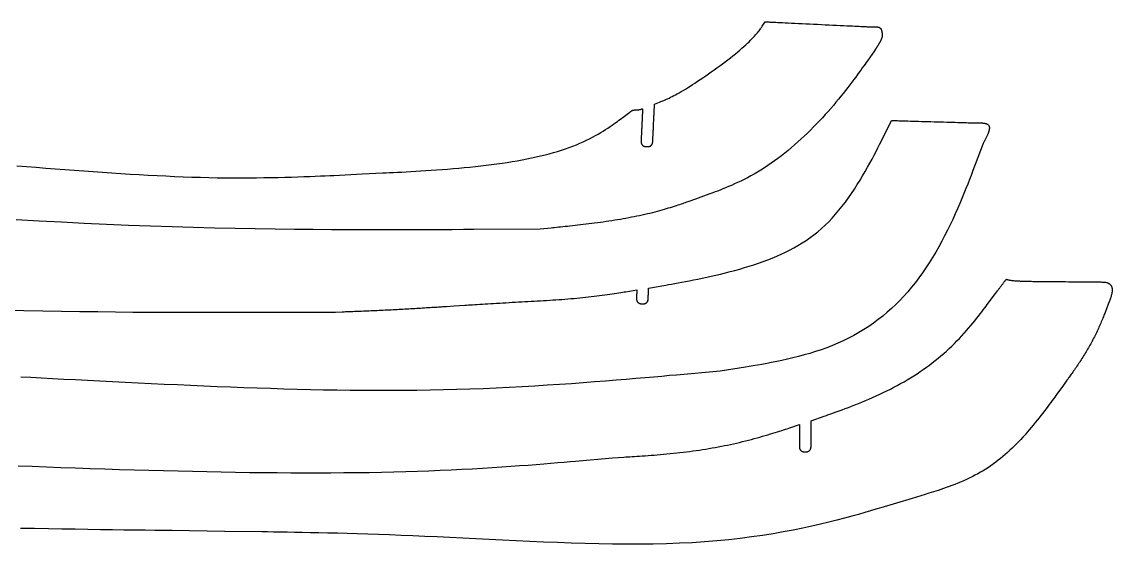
# Model space of a CAD drawing. Header units: millimetres. Extents: x -1769 to -890, y 59 to 562.
# Drawn here: x -1329.5 to -889.8, y 351 to 561.8 of the extents above; entities that cross this region are included whole.
import ezdxf

# ---------------------------------------------------------------- set-up
doc = ezdxf.new("R2010")
doc.units = ezdxf.units.MM

msp = doc.modelspace()

# ---------------------------------------------------------------- linework, layer by layer
at = {"flags": 128}
for points in [[(-1331.474499, 503.665084), (-1327.582174, 503.360346), (-1323.700311, 503.057133), (-1319.83186, 502.756429), (-1315.97824, 502.459242), (-1312.140866, 502.16658), (-1308.321156, 501.87945), (-1304.520528, 501.59886), (-1300.740396, 501.325817), (-1296.982178, 501.06133), (-1293.247292, 500.806405), (-1289.537154, 500.56205), (-1285.853181, 500.329273), (-1282.19679, 500.109081), (-1278.569397, 499.90248), (-1274.97242, 499.710481), (-1271.407275, 499.534091), (-1267.875381, 499.374315), (-1264.378152, 499.232161), (-1260.917006, 499.108639), (-1257.49336, 499.004755), (-1254.108631, 498.921516), (-1250.764898, 498.859522), (-1247.466885, 498.817738), (-1244.219979, 498.794723), (-1241.029568, 498.789034), (-1237.901039, 498.799227), (-1234.839778, 498.823861), (-1231.851173, 498.861493), (-1228.94061, 498.91068), (-1226.113477, 498.96998), (-1223.37516, 499.03795), (-1220.731047, 499.113149), (-1218.186523, 499.194132), (-1215.746978, 499.279459), (-1213.417796, 499.367684), (-1211.204366, 499.457368), (-1209.112074, 499.547068), (-1207.146307, 499.63534), (-1205.312452, 499.720741), (-1203.615897, 499.80183), (-1192.19049, 500.357003), (-1183.903358, 500.759872), (-1182.599409, 500.82338), (-1181.1788, 500.893272), (-1179.649179, 500.969885), (-1178.018193, 501.05356), (-1176.293489, 501.144636), (-1174.482713, 501.243452), (-1172.593515, 501.350349), (-1170.63354, 501.465664), (-1168.610435, 501.58974), (-1166.531849, 501.722914), (-1164.405427, 501.865526), (-1162.238819, 502.017916), (-1160.03967, 502.180423), (-1157.815629, 502.353387), (-1155.574341, 502.537147), (-1153.323455, 502.732043), (-1151.070617, 502.938414), (-1148.823475, 503.156599), (-1146.589677, 503.386939), (-1144.376869, 503.629774), (-1142.191567, 503.885433), (-1140.03577, 504.154216), (-1137.910339, 504.436413), (-1135.816144, 504.732317), (-1133.754046, 505.042216), (-1131.724914, 505.366404), (-1129.729611, 505.705167), (-1127.769002, 506.0588), (-1125.843955, 506.427592), (-1123.955333, 506.811834), (-1122.104002, 507.211816), (-1120.290828, 507.62783), (-1118.516675, 508.060166), (-1116.78241, 508.509114), (-1115.088898, 508.974966), (-1113.437003, 509.458013), (-1111.827591, 509.958544), (-1110.261528, 510.476851), (-1108.73968, 511.013225), (-1107.26291, 511.567955), (-1105.831973, 512.140818), (-1104.447169, 512.729519), (-1103.108687, 513.331251), (-1101.816719, 513.943205), (-1100.57145, 514.562573), (-1099.373071, 515.186546), (-1098.221771, 515.812315), (-1097.117738, 516.437072), (-1096.061162, 517.058006), (-1095.052233, 517.672313), (-1094.091137, 518.277181), (-1093.178066, 518.869802), (-1092.313207, 519.447367), (-1091.496749, 520.00707), (-1090.728883, 520.546098), (-1090.009796, 521.061646), (-1089.339678, 521.550904), (-1088.718718, 522.011063), (-1088.147104, 522.439316), (-1084.310046, 525.334471), (-1084.094604, 525.497079), (-1084.060683, 525.522645), (-1084.023599, 525.550378), (-1083.983425, 525.580011), (-1083.940226, 525.611271), (-1083.894076, 525.643888), (-1083.845041, 525.677594), (-1083.793192, 525.712114), (-1083.738598, 525.74718), (-1083.68133, 525.782522), (-1083.621456, 525.81787), (-1083.559046, 525.852951), (-1083.494171, 525.887496), (-1083.4269, 525.921235), (-1083.357301, 525.953898), (-1083.285444, 525.985213), (-1083.211401, 526.01491), (-1083.135239, 526.042719), (-1083.057028, 526.06837), (-1082.976839, 526.09159), (-1082.894739, 526.112112), (-1082.810809, 526.12975), (-1082.725156, 526.144667), (-1082.6379, 526.157112), (-1082.549156, 526.167333), (-1082.459044, 526.175581), (-1082.36768, 526.182103), (-1082.275183, 526.18715), (-1082.18167, 526.190969), (-1082.08726, 526.19381), (-1081.992069, 526.195922), (-1081.896216, 526.197553), (-1081.799817, 526.198953), (-1081.702992, 526.200371), (-1081.605858, 526.202055), (-1081.508531, 526.204255), (-1081.411131, 526.207221), (-1081.313775, 526.211198), (-1081.21658, 526.21644), (-1081.119664, 526.223192), (-1081.023144, 526.231706), (-1080.927155, 526.242157), (-1080.831881, 526.254445), (-1080.737526, 526.268393), (-1080.644292, 526.283827), (-1080.552382, 526.300573), (-1080.461997, 526.318457), (-1080.373338, 526.337304), (-1080.286609, 526.356939), (-1080.202012, 526.377189), (-1080.119749, 526.397879), (-1080.04002, 526.418835), (-1079.96303, 526.439881), (-1079.88898, 526.460843), (-1079.818071, 526.481549), (-1079.750507, 526.501822), (-1079.686489, 526.521488), (-1079.626219, 526.540373), (-1079.5699, 526.558303), (-1079.517733, 526.575105), (-1079.166138, 526.689173), (-1079.166151, 526.688907), (-1079.16624, 526.687037), (-1079.166484, 526.681961), (-1079.166957, 526.672079), (-1079.167738, 526.655785), (-1079.168903, 526.631479), (-1079.170528, 526.597557), (-1079.172691, 526.552417), (-1079.175468, 526.494456), (-1079.178936, 526.422071), (-1079.183172, 526.333661), (-1079.188253, 526.227621), (-1079.194255, 526.102351), (-1079.201255, 525.956246), (-1079.209331, 525.787705), (-1079.218558, 525.595125), (-1079.229014, 525.376903), (-1079.240775, 525.131436), (-1079.253918, 524.857123), (-1079.268521, 524.55236), (-1079.28462, 524.216346), (-1079.302103, 523.851486), (-1079.320812, 523.460983), (-1079.340598, 523.048044), (-1079.361305, 522.615873), (-1079.38278, 522.167677), (-1079.404868, 521.70666), (-1079.427418, 521.236027), (-1079.450275, 520.758983), (-1079.473285, 520.278734), (-1079.496296, 519.798485), (-1079.519153, 519.321442), (-1079.541703, 518.850809), (-1079.563792, 518.389791), (-1079.585266, 517.941595), (-1079.605974, 517.509424), (-1079.625758, 517.096485), (-1079.644469, 516.705983), (-1079.66195, 516.341121), (-1079.67805, 516.005108), (-1079.692652, 515.700345), (-1079.705796, 515.426031), (-1079.717557, 515.180565), (-1079.728013, 514.962343), (-1079.73724, 514.769762), (-1079.745315, 514.601222), (-1079.752316, 514.455117), (-1079.758319, 514.329846), (-1079.763399, 514.223807), (-1079.767635, 514.135396), (-1079.771104, 514.063012), (-1079.773881, 514.005051), (-1079.776043, 513.959911), (-1079.777669, 513.925988), (-1079.778833, 513.901682), (-1079.779614, 513.885389), (-1079.780088, 513.875506), (-1079.78033, 513.870432), (-1079.78042, 513.868562), (-1079.780433, 513.868295), (-1079.790762, 513.652116), (-1079.792365, 513.618098), (-1079.793981, 513.581022), (-1079.79547, 513.54107), (-1079.79669, 513.498428), (-1079.797498, 513.453278), (-1079.797755, 513.405805), (-1079.797318, 513.356191), (-1079.796045, 513.304623), (-1079.793797, 513.251281), (-1079.790429, 513.196352), (-1079.785803, 513.140019), (-1079.779777, 513.082464), (-1079.772208, 513.023873), (-1079.762955, 512.964429), (-1079.751877, 512.904316), (-1079.738833, 512.843718), (-1079.72368, 512.782818), (-1079.706279, 512.721801), (-1079.686486, 512.66085), (-1079.664161, 512.600149), (-1079.639203, 512.53987), (-1079.611669, 512.480136), (-1079.581656, 512.421057), (-1079.549263, 512.362745), (-1079.514587, 512.305311), (-1079.477726, 512.248866), (-1079.438778, 512.193521), (-1079.397841, 512.139385), (-1079.355012, 512.086572), (-1079.310389, 512.035191), (-1079.264069, 511.985354), (-1079.216151, 511.93717), (-1079.166732, 511.890753), (-1079.11591, 511.846211), (-1079.063782, 511.803656), (-1079.010447, 511.7632), (-1078.956003, 511.724953), (-1078.900546, 511.689028), (-1078.844174, 511.655532), (-1078.786987, 511.624578), (-1078.729097, 511.596238), (-1078.670685, 511.570427), (-1078.611952, 511.547018), (-1078.553091, 511.525888), (-1078.494304, 511.506912), (-1078.435786, 511.489964), (-1078.377737, 511.47492), (-1078.320354, 511.461655), (-1078.263834, 511.450044), (-1078.208376, 511.439963), (-1078.154177, 511.431285), (-1078.101436, 511.423888), (-1078.050349, 511.417645), (-1078.001115, 511.412431), (-1077.953932, 511.408123), (-1077.908999, 511.404595), (-1077.86651, 511.401723), (-1077.826666, 511.399379), (-1077.789664, 511.397443), (-1077.539859, 511.385401), (-1077.324131, 511.37515), (-1077.290184, 511.373559), (-1077.253186, 511.371956), (-1077.213322, 511.370485), (-1077.170777, 511.369287), (-1077.125735, 511.368505), (-1077.078382, 511.368281), (-1077.028902, 511.368757), (-1076.977479, 511.370077), (-1076.9243, 511.372381), (-1076.869548, 511.375814), (-1076.813408, 511.380516), (-1076.756066, 511.38663), (-1076.697706, 511.3943), (-1076.638513, 511.403667), (-1076.578672, 511.414873), (-1076.518367, 511.428062), (-1076.457785, 511.443374), (-1076.397108, 511.460952), (-1076.336523, 511.480941), (-1076.276214, 511.503481), (-1076.216353, 511.528675), (-1076.157061, 511.556463), (-1076.098445, 511.586747), (-1076.040614, 511.61943), (-1075.983676, 511.654411), (-1075.927738, 511.691592), (-1075.872908, 511.730874), (-1075.819295, 511.772157), (-1075.767005, 511.815346), (-1075.716148, 511.860338), (-1075.66683, 511.907037), (-1075.61916, 511.955342), (-1075.573246, 512.005156), (-1075.529195, 512.05638), (-1075.487117, 512.108914), (-1075.447116, 512.16266), (-1075.409304, 512.217521), (-1075.373787, 512.273394), (-1075.340673, 512.330184), (-1075.310069, 512.387791), (-1075.282047, 512.446098), (-1075.25652, 512.504925), (-1075.233366, 512.564073), (-1075.21246, 512.623343), (-1075.193681, 512.682535), (-1075.176906, 512.74145), (-1075.16201, 512.799892), (-1075.148871, 512.857659), (-1075.137367, 512.914555), (-1075.127373, 512.970379), (-1075.118766, 513.024933), (-1075.111424, 513.078018), (-1075.105222, 513.129435), (-1075.100039, 513.178987), (-1075.095752, 513.226472), (-1075.092235, 513.271695), (-1075.089367, 513.314453), (-1075.087026, 513.354551), (-1075.085087, 513.391787), (-1075.073015, 513.643173), (-1075.073001, 513.643482), (-1075.072897, 513.645644), (-1075.072617, 513.651511), (-1075.072069, 513.662936), (-1075.071167, 513.681772), (-1075.069822, 513.709873), (-1075.067944, 513.749089), (-1075.065444, 513.801276), (-1075.062235, 513.868285), (-1075.058227, 513.951968), (-1075.053333, 514.054178), (-1075.047463, 514.17677), (-1075.040527, 514.321595), (-1075.032438, 514.490506), (-1075.023108, 514.685355), (-1075.012445, 514.907996), (-1075.000363, 515.160281), (-1074.986774, 515.444063), (-1074.971587, 515.761195), (-1074.954714, 516.11353), (-1074.936111, 516.501994), (-1074.915912, 516.923807), (-1074.894291, 517.375264), (-1074.87143, 517.852661), (-1074.847503, 518.352291), (-1074.82269, 518.870448), (-1074.797167, 519.403428), (-1074.77111, 519.947524), (-1074.7447, 520.499031), (-1074.718111, 521.054243), (-1074.691523, 521.609456), (-1074.665112, 522.160964), (-1074.639056, 522.70506), (-1074.613533, 523.238039), (-1074.588719, 523.756196), (-1074.564792, 524.255826), (-1074.541932, 524.733222), (-1074.520311, 525.184681), (-1074.500112, 525.606494), (-1074.481509, 525.994957), (-1074.464636, 526.347292), (-1074.449449, 526.664424), (-1074.435859, 526.948207), (-1074.423777, 527.200491), (-1074.413115, 527.423132), (-1074.403785, 527.617982), (-1074.395696, 527.786893), (-1074.38876, 527.931717), (-1074.38289, 528.054308), (-1074.377994, 528.15652), (-1074.373988, 528.240203), (-1074.370779, 528.307211), (-1074.368279, 528.359397), (-1074.366401, 528.398615), (-1074.365056, 528.426714), (-1074.364153, 528.445551), (-1074.363606, 528.456977), (-1074.363326, 528.462844), (-1074.363222, 528.465005), (-1074.363208, 528.465314), (-1072.405824, 529.271844), (-1072.097462, 529.399078), (-1071.75929, 529.539644), (-1071.390859, 529.694779), (-1070.991721, 529.865714), (-1070.561425, 530.053685), (-1070.099526, 530.259928), (-1069.605571, 530.485675), (-1069.079115, 530.732162), (-1068.519705, 531.000624), (-1067.926896, 531.292295), (-1067.300235, 531.608409), (-1066.639277, 531.950201), (-1065.943571, 532.318906), (-1065.212668, 532.715758), (-1064.44612, 533.141991), (-1063.643478, 533.598842), (-1062.804292, 534.087542), (-1061.928114, 534.609328), (-1061.014495, 535.165434), (-1060.062986, 535.757095), (-1059.073978, 536.38481), (-1058.051216, 537.046141), (-1056.999287, 537.737918), (-1055.922776, 538.456967), (-1054.826268, 539.200117), (-1053.714349, 539.964195), (-1052.591605, 540.746029), (-1051.462621, 541.542447), (-1050.331985, 542.350276), (-1049.204279, 543.166346), (-1048.08409, 543.987482), (-1046.976005, 544.810514), (-1045.884608, 545.63227), (-1044.814484, 546.449576), (-1043.770221, 547.259261), (-1042.756404, 548.058153), (-1041.777616, 548.84308), (-1040.838446, 549.610868), (-1039.943477, 550.358348), (-1039.097296, 551.082345), (-1038.303399, 551.780254), (-1037.560924, 552.45173), (-1036.867917, 553.096993), (-1036.222425, 553.716267), (-1035.622498, 554.30977), (-1035.066183, 554.877724), (-1034.551527, 555.42035), (-1034.076578, 555.937871), (-1033.639382, 556.430505), (-1033.23799, 556.898475), (-1032.870447, 557.342001), (-1032.534802, 557.761305), (-1032.229101, 558.156608), (-1031.951394, 558.52813), (-1031.699726, 558.876093), (-1031.472147, 559.200718), (-1031.266703, 559.502226), (-1031.081443, 559.780837), (-1030.914414, 560.036774), (-1029.808581, 561.752451), (-1029.8077, 561.752409), (-1029.801532, 561.752114), (-1029.78479, 561.751312), (-1029.752188, 561.74975), (-1029.69844, 561.747176), (-1029.618257, 561.743337), (-1029.506354, 561.737977), (-1029.357443, 561.730845), (-1029.166239, 561.721688), (-1028.927453, 561.710252), (-1028.6358, 561.696285), (-1028.285991, 561.679531), (-1027.872743, 561.65974), (-1027.390765, 561.636657), (-1026.834774, 561.61003), (-1026.19948, 561.579604), (-1025.479599, 561.545128), (-1024.669841, 561.506346), (-1023.764924, 561.463008), (-1022.759556, 561.414859), (-1021.651097, 561.361772), (-1020.447476, 561.304129), (-1019.159267, 561.242434), (-1017.797042, 561.177194), (-1016.371377, 561.108917), (-1014.892844, 561.038106), (-1013.372017, 560.965271), (-1011.819469, 560.890917), (-1010.245775, 560.815549), (-1008.661507, 560.739675), (-1007.077238, 560.663801), (-1005.503543, 560.588434), (-1003.950996, 560.51408), (-1002.430168, 560.441244), (-1000.951636, 560.370433), (-999.52597, 560.302156), (-998.163747, 560.236916), (-996.875537, 560.175221), (-995.671916, 560.117577), (-994.563457, 560.06449), (-993.55809, 560.016341), (-992.653171, 559.973004), (-991.843414, 559.934223), (-991.123533, 559.899746), (-990.488239, 559.86932), (-989.932247, 559.842693), (-989.450271, 559.81961), (-989.037021, 559.799819), (-988.687213, 559.783065), (-988.39556, 559.769097), (-988.156775, 559.757662), (-987.965569, 559.748505), (-987.816659, 559.741373), (-987.704755, 559.736014), (-987.624573, 559.732174), (-987.570824, 559.7296), (-987.538222, 559.728039), (-987.521481, 559.727237), (-987.515313, 559.726941), (-987.514432, 559.726898), (-986.940425, 559.73596), (-986.85014, 559.737371), (-986.751972, 559.73882), (-986.646648, 559.740211), (-986.534895, 559.741445), (-986.41744, 559.742425), (-986.295011, 559.743054), (-986.168334, 559.743236), (-986.038136, 559.74287), (-985.905144, 559.741862), (-985.770086, 559.740113), (-985.633688, 559.737525), (-985.496678, 559.734002), (-985.359783, 559.729445), (-985.223729, 559.723759), (-985.089244, 559.716845), (-984.957055, 559.708605), (-984.827889, 559.698942), (-984.702473, 559.68776), (-984.581534, 559.674961), (-984.465799, 559.660445), (-984.35584, 559.644133), (-984.251616, 559.625999), (-984.152927, 559.606034), (-984.059574, 559.584229), (-983.971362, 559.560573), (-983.888092, 559.535059), (-983.809566, 559.507676), (-983.735585, 559.478415), (-983.665953, 559.447267), (-983.600472, 559.414223), (-983.538943, 559.379271), (-983.481168, 559.342406), (-983.42695, 559.303614), (-983.376092, 559.262889), (-983.328394, 559.22022), (-983.283659, 559.175599), (-983.24169, 559.129016), (-983.202288, 559.080461), (-983.165256, 559.029924), (-983.130396, 558.977398), (-983.097531, 558.92292), (-983.066577, 558.866726), (-983.037471, 558.8091), (-983.010148, 558.750326), (-982.984544, 558.690688), (-982.960598, 558.630469), (-982.938245, 558.569953), (-982.917421, 558.509423), (-982.898065, 558.449164), (-982.880111, 558.38946), (-982.863496, 558.330594), (-982.848157, 558.27285), (-982.834031, 558.21651), (-982.821054, 558.161862), (-982.809163, 558.109186), (-982.798294, 558.058768), (-982.788385, 558.010891), (-982.77937, 557.965837), (-982.771187, 557.923894), (-982.716767, 557.640267), (-982.658079, 557.335008), (-982.648875, 557.286951), (-982.639031, 557.234443), (-982.628785, 557.17761), (-982.618376, 557.116583), (-982.608045, 557.051485), (-982.59803, 556.982446), (-982.588571, 556.909594), (-982.579907, 556.833055), (-982.572278, 556.752958), (-982.565923, 556.669429), (-982.561081, 556.582596), (-982.557991, 556.492588), (-982.556894, 556.399531), (-982.558028, 556.303554), (-982.561633, 556.204782), (-982.567948, 556.103344), (-982.577212, 555.999367), (-982.589665, 555.89298), (-982.605546, 555.78431), (-982.625095, 555.673484), (-982.648497, 555.560614), (-982.675729, 555.445764), (-982.706711, 555.328977), (-982.741366, 555.210302), (-982.779615, 555.089783), (-982.821381, 554.967468), (-982.866585, 554.843403), (-982.91515, 554.717634), (-982.966997, 554.590208), (-983.022048, 554.461171), (-983.080225, 554.33057), (-983.14145, 554.19845), (-983.205645, 554.064858), (-983.272732, 553.929841), (-983.342633, 553.793445), (-983.415269, 553.655717), (-983.490563, 553.516702), (-983.568437, 553.376447), (-983.648812, 553.234999), (-983.731611, 553.092404), (-983.816703, 552.948773), (-983.903755, 552.804483), (-983.992381, 552.659973), (-984.082194, 552.515683), (-984.172809, 552.372055), (-984.263841, 552.229529), (-984.354902, 552.088543), (-984.445608, 551.949541), (-984.535572, 551.812961), (-984.624408, 551.679245), (-984.711733, 551.548831), (-984.797157, 551.422163), (-984.880296, 551.299679), (-984.960765, 551.18182), (-985.038177, 551.069026), (-985.112146, 550.961738), (-985.182286, 550.860395), (-985.248213, 550.76544), (-985.309539, 550.677313), (-985.724005, 550.082587), (-988.551704, 546.026214), (-988.996928, 545.387817), (-989.483739, 544.691471), (-990.011307, 543.940068), (-990.578802, 543.136506), (-991.185395, 542.283678), (-991.830257, 541.38448), (-992.512559, 540.441806), (-993.231471, 539.458552), (-993.986163, 538.437613), (-994.775808, 537.381885), (-995.599574, 536.294261), (-996.456634, 535.177637), (-997.346157, 534.034908), (-998.267314, 532.86897), (-999.219277, 531.682717), (-1000.201215, 530.479043), (-1001.2123, 529.260845), (-1002.251701, 528.031019), (-1003.31859, 526.792456), (-1004.412138, 525.548055), (-1005.531449, 524.300575), (-1006.675374, 523.052235), (-1007.842695, 521.805121), (-1009.032194, 520.561319), (-1010.242657, 519.322914), (-1011.472865, 518.091991), (-1012.721604, 516.870634), (-1013.987656, 515.660931), (-1015.269804, 514.464965), (-1016.566832, 513.284824), (-1017.877524, 512.12259), (-1019.200663, 510.98035), (-1020.535032, 509.860189), (-1021.879415, 508.764193), (-1023.232596, 507.694446), (-1024.593357, 506.653035), (-1025.960481, 505.642043), (-1027.332754, 504.663558), (-1028.708958, 503.719663), (-1030.087877, 502.812444), (-1031.467902, 501.943524), (-1032.845864, 501.112681), (-1034.218199, 500.319224), (-1035.581347, 499.562469), (-1036.931744, 498.841729), (-1038.265829, 498.156318), (-1039.580039, 497.505548), (-1040.870814, 496.888733), (-1042.13459, 496.305185), (-1043.367806, 495.75422), (-1044.566901, 495.235151), (-1045.72831, 494.747288), (-1046.848473, 494.289948), (-1047.923828, 493.862443), (-1048.950814, 493.464087), (-1049.925865, 493.094192), (-1050.845423, 492.752073), (-1051.705925, 492.437041), (-1052.503808, 492.148412), (-1057.88501, 490.216928), (-1060.573299, 489.252201), (-1060.996521, 489.100411), (-1061.458963, 488.935082), (-1061.959525, 488.757146), (-1062.497102, 488.567532), (-1063.070591, 488.367172), (-1063.67889, 488.157), (-1064.320897, 487.937943), (-1064.995506, 487.710936), (-1065.701617, 487.476909), (-1066.438125, 487.236793), (-1067.203928, 486.991521), (-1067.997924, 486.742022), (-1068.819008, 486.489228), (-1069.666078, 486.234072), (-1070.538032, 485.977485), (-1071.433766, 485.720397), (-1072.352177, 485.46374), (-1073.292162, 485.208445), (-1074.252619, 484.955445), (-1075.232444, 484.705669), (-1076.230557, 484.459901), (-1077.245968, 484.218326), (-1078.277709, 483.98098), (-1079.32481, 483.747899), (-1080.386307, 483.519121), (-1081.461228, 483.294682), (-1082.548608, 483.074616), (-1083.647477, 482.858962), (-1084.756869, 482.647755), (-1085.875814, 482.441032), (-1087.003346, 482.238829), (-1088.138496, 482.041183), (-1089.280296, 481.848129), (-1090.427778, 481.659704), (-1091.579975, 481.475945), (-1092.735919, 481.296888), (-1093.89464, 481.122569), (-1095.055172, 480.953025), (-1096.216547, 480.788292), (-1097.377797, 480.628406), (-1098.537644, 480.473402), (-1099.693578, 480.323309), (-1100.842779, 480.178154), (-1101.982426, 480.037966), (-1103.109698, 479.90277), (-1104.221777, 479.772595), (-1105.315841, 479.647468), (-1106.389072, 479.527415), (-1107.438647, 479.412466), (-1108.461747, 479.302645), (-1109.455554, 479.197982), (-1110.417244, 479.098504), (-1111.344, 479.004237), (-1112.233, 478.91521), (-1113.081424, 478.831449), (-1113.886452, 478.752983), (-1114.645265, 478.679837), (-1115.355042, 478.61204), (-1116.012963, 478.549619), (-1120.449312, 478.130556), (-1147.169575, 477.92424), (-1151.375389, 477.892113), (-1155.966246, 477.859097), (-1160.926383, 477.827396), (-1166.240041, 477.799219), (-1171.891455, 477.776769), (-1177.864865, 477.762252), (-1184.144509, 477.757874), (-1190.714625, 477.765842), (-1197.559453, 477.788358), (-1204.663231, 477.827631), (-1212.010195, 477.885866), (-1219.584586, 477.965267), (-1227.370642, 478.06804), (-1235.352599, 478.196392), (-1243.514699, 478.352528), (-1251.841178, 478.538653), (-1260.316275, 478.756973), (-1268.924229, 479.009694), (-1277.649276, 479.299021), (-1286.475658, 479.62716), (-1295.388755, 479.99567), (-1304.378528, 480.403531), (-1313.436082, 480.849074), (-1322.552519, 481.330633), (-1331.718947, 481.846539)], [(-1336.398337, 445.503827), (-1328.683135, 445.317988), (-1321.04576, 445.156465), (-1313.505852, 445.017664), (-1306.083048, 444.899993), (-1298.796988, 444.801857), (-1291.667312, 444.721665), (-1284.713659, 444.657824), (-1277.955667, 444.60874), (-1271.412975, 444.57282), (-1265.105223, 444.548472), (-1259.05205, 444.534102), (-1253.273095, 444.528117), (-1247.787996, 444.528925), (-1242.616395, 444.534932), (-1237.777928, 444.544545), (-1233.292235, 444.556172), (-1203.042118, 444.646395), (-1200.36396, 444.747027), (-1199.942487, 444.76287), (-1199.482864, 444.780176), (-1198.987111, 444.798904), (-1198.457252, 444.819006), (-1197.895308, 444.84044), (-1197.3033, 444.86316), (-1196.683251, 444.887121), (-1196.037183, 444.912278), (-1195.367116, 444.938588), (-1194.675073, 444.966005), (-1193.963075, 444.994486), (-1193.233146, 445.023984), (-1192.487307, 445.054455), (-1191.727577, 445.085855), (-1190.955981, 445.11814), (-1190.17454, 445.151263), (-1189.385275, 445.185181), (-1188.59021, 445.219849), (-1187.791364, 445.255222), (-1186.99076, 445.291256), (-1186.190084, 445.327912), (-1185.38968, 445.365173), (-1184.589553, 445.40303), (-1183.78971, 445.44147), (-1182.990161, 445.480485), (-1182.19091, 445.520064), (-1181.391965, 445.560196), (-1180.593331, 445.600871), (-1179.795019, 445.642079), (-1178.997034, 445.683808), (-1178.199382, 445.72605), (-1177.402071, 445.768792), (-1176.605109, 445.812024), (-1175.808501, 445.855737), (-1175.012255, 445.89992), (-1174.216379, 445.944563), (-1173.420878, 445.989654), (-1172.62576, 446.035183), (-1171.831033, 446.081141), (-1171.036702, 446.127516), (-1170.2431, 446.174275), (-1169.451857, 446.221295), (-1168.664928, 446.268428), (-1167.884269, 446.315528), (-1167.111833, 446.362446), (-1166.349576, 446.409036), (-1165.599454, 446.455153), (-1164.863421, 446.500646), (-1164.143432, 446.545372), (-1163.441442, 446.589181), (-1162.759407, 446.631928), (-1162.099281, 446.673466), (-1161.463019, 446.713646), (-1160.852576, 446.752322), (-1160.269908, 446.789349), (-1159.71697, 446.824577), (-1159.195715, 446.857861), (-1158.7081, 446.889053), (-1158.256079, 446.918007), (-1155.207977, 447.113415), (-1150.834177, 447.393738), (-1150.14588, 447.437844), (-1149.39544, 447.485884), (-1148.586315, 447.537589), (-1147.721969, 447.592686), (-1146.805865, 447.650906), (-1145.841462, 447.71198), (-1144.832225, 447.775634), (-1143.781615, 447.8416), (-1142.693092, 447.909606), (-1141.570122, 447.979384), (-1140.416163, 448.05066), (-1139.234678, 448.123167), (-1138.02913, 448.196631), (-1136.802981, 448.270786), (-1135.559693, 448.345357), (-1134.302726, 448.420076), (-1133.035544, 448.494671), (-1131.761608, 448.568873), (-1130.484381, 448.642411), (-1129.207323, 448.715015), (-1127.933336, 448.786517), (-1126.663067, 448.857168), (-1125.396601, 448.927323), (-1124.134028, 448.997334), (-1122.875432, 449.067557), (-1121.620899, 449.138345), (-1120.370518, 449.210053), (-1119.124372, 449.283034), (-1117.882547, 449.357642), (-1116.645133, 449.434233), (-1115.412213, 449.513159), (-1114.183876, 449.594775), (-1112.960205, 449.679436), (-1111.74129, 449.767493), (-1110.527214, 449.859304), (-1109.318066, 449.95522), (-1108.11393, 450.055598), (-1106.914893, 450.160789), (-1105.721043, 450.271149), (-1104.532464, 450.387031), (-1103.349656, 450.508609), (-1102.174769, 450.635326), (-1101.010368, 450.766443), (-1099.859012, 450.901225), (-1098.723266, 451.038933), (-1097.605693, 451.178829), (-1096.508857, 451.320177), (-1095.435319, 451.462236), (-1094.387642, 451.604272), (-1093.36839, 451.745545), (-1092.380125, 451.885318), (-1091.425412, 452.022855), (-1090.50681, 452.157416), (-1089.626885, 452.288263), (-1088.788199, 452.414661), (-1087.993315, 452.535871), (-1087.244796, 452.651154), (-1086.545205, 452.759773), (-1085.897105, 452.860993), (-1081.52862, 453.545837), (-1081.528622, 453.545771), (-1081.528633, 453.545314), (-1081.528662, 453.54407), (-1081.52872, 453.54165), (-1081.528815, 453.537659), (-1081.528955, 453.531706), (-1081.529153, 453.523396), (-1081.529415, 453.51234), (-1081.529752, 453.498143), (-1081.530174, 453.480413), (-1081.530687, 453.458758), (-1081.531303, 453.432785), (-1081.532032, 453.402101), (-1081.532881, 453.366314), (-1081.533861, 453.325032), (-1081.534981, 453.277862), (-1081.536249, 453.22441), (-1081.537676, 453.164287), (-1081.539271, 453.097096), (-1081.541042, 453.022448), (-1081.542996, 452.940145), (-1081.545117, 452.850776), (-1081.547388, 452.755127), (-1081.549788, 452.653982), (-1081.5523, 452.548127), (-1081.554906, 452.438346), (-1081.557586, 452.325424), (-1081.560322, 452.210148), (-1081.563095, 452.093302), (-1081.565887, 451.97567), (-1081.568679, 451.858038), (-1081.571452, 451.741192), (-1081.574188, 451.625916), (-1081.576868, 451.512994), (-1081.579474, 451.403213), (-1081.581986, 451.297358), (-1081.584387, 451.196213), (-1081.586656, 451.100563), (-1081.588778, 451.011195), (-1081.590731, 450.928892), (-1081.592503, 450.854244), (-1081.594097, 450.787053), (-1081.595524, 450.72693), (-1081.596793, 450.673478), (-1081.597913, 450.626308), (-1081.598893, 450.585026), (-1081.599742, 450.549239), (-1081.60047, 450.518555), (-1081.601086, 450.492582), (-1081.601601, 450.470927), (-1081.602021, 450.453198), (-1081.602358, 450.439001), (-1081.60262, 450.427944), (-1081.602818, 450.419635), (-1081.602959, 450.413681), (-1081.603054, 450.409691), (-1081.603111, 450.40727), (-1081.60314, 450.406027), (-1081.603152, 450.405569), (-1081.603153, 450.405503), (-1081.608275, 450.187964), (-1081.609058, 450.153734), (-1081.609782, 450.11643), (-1081.610309, 450.076242), (-1081.610502, 450.033361), (-1081.610223, 449.987975), (-1081.609337, 449.940276), (-1081.607706, 449.890453), (-1081.605192, 449.838694), (-1081.60166, 449.785192), (-1081.596973, 449.730135), (-1081.590993, 449.673712), (-1081.583582, 449.616113), (-1081.574606, 449.55753), (-1081.563925, 449.498151), (-1081.551404, 449.438165), (-1081.536906, 449.377764), (-1081.520292, 449.317136), (-1081.501429, 449.256472), (-1081.480176, 449.195961), (-1081.456398, 449.135793), (-1081.429997, 449.076144), (-1081.401034, 449.017134), (-1081.36961, 448.958869), (-1081.335825, 448.901454), (-1081.299779, 448.844996), (-1081.261572, 448.789602), (-1081.221307, 448.735375), (-1081.17908, 448.682424), (-1081.134995, 448.630854), (-1081.08915, 448.58077), (-1081.041648, 448.532279), (-1080.992588, 448.485487), (-1080.942069, 448.440499), (-1080.890193, 448.397423), (-1080.83706, 448.356364), (-1080.782771, 448.317426), (-1080.727426, 448.280717), (-1080.671125, 448.246344), (-1080.613968, 448.214412), (-1080.556056, 448.185025), (-1080.497506, 448.158253), (-1080.438494, 448.134004), (-1080.379219, 448.11215), (-1080.319873, 448.092564), (-1080.260651, 448.075114), (-1080.201748, 448.059673), (-1080.143359, 448.046113), (-1080.085679, 448.034304), (-1080.028901, 448.024119), (-1079.973221, 448.015426), (-1079.918835, 448.008098), (-1079.865936, 448.002008), (-1079.814719, 447.997025), (-1079.765379, 447.993019), (-1079.71811, 447.989866), (-1079.673109, 447.987432), (-1079.630568, 447.985592), (-1079.590683, 447.984215), (-1079.553649, 447.983173), (-1079.303652, 447.97717), (-1079.087725, 447.972086), (-1079.053748, 447.971308), (-1079.016719, 447.970592), (-1078.97683, 447.970076), (-1078.934265, 447.969897), (-1078.889215, 447.970194), (-1078.841867, 447.971104), (-1078.79241, 447.972766), (-1078.741032, 447.975317), (-1078.68792, 447.978895), (-1078.633264, 447.983639), (-1078.577252, 447.989685), (-1078.520071, 447.997173), (-1078.461911, 448.00624), (-1078.402959, 448.017023), (-1078.343404, 448.029662), (-1078.283433, 448.044294), (-1078.223236, 448.061056), (-1078.163, 448.080087), (-1078.102914, 448.101526), (-1078.043166, 448.125509), (-1077.98393, 448.152134), (-1077.925327, 448.18134), (-1077.867459, 448.213026), (-1077.810435, 448.247091), (-1077.754358, 448.283433), (-1077.699335, 448.321951), (-1077.64547, 448.362542), (-1077.592871, 448.405107), (-1077.541641, 448.449543), (-1077.491887, 448.495749), (-1077.443713, 448.543624), (-1077.397225, 448.593066), (-1077.352529, 448.643975), (-1077.309731, 448.696247), (-1077.268934, 448.749784), (-1077.230246, 448.804481), (-1077.193771, 448.860239), (-1077.159616, 448.916957), (-1077.127884, 448.974532), (-1077.098683, 449.032863), (-1077.072077, 449.091834), (-1077.04798, 449.151263), (-1077.026262, 449.210955), (-1077.006795, 449.270715), (-1076.989453, 449.330347), (-1076.974106, 449.389655), (-1076.960627, 449.448443), (-1076.948888, 449.506515), (-1076.938762, 449.563675), (-1076.93012, 449.619728), (-1076.922834, 449.674478), (-1076.916775, 449.727728), (-1076.911819, 449.779285), (-1076.907834, 449.82895), (-1076.904695, 449.876529), (-1076.902272, 449.921825), (-1076.900439, 449.964645), (-1076.899066, 450.00479), (-1076.898027, 450.042066), (-1076.892033, 450.293689), (-1076.892031, 450.293773), (-1076.892017, 450.294362), (-1076.891979, 450.295959), (-1076.891906, 450.299069), (-1076.891783, 450.304196), (-1076.891602, 450.311846), (-1076.891349, 450.322521), (-1076.891011, 450.336726), (-1076.890578, 450.354966), (-1076.890038, 450.377746), (-1076.889378, 450.405568), (-1076.888585, 450.438939), (-1076.88765, 450.478361), (-1076.886559, 450.52434), (-1076.8853, 450.57738), (-1076.883861, 450.637984), (-1076.882231, 450.706658), (-1076.880398, 450.783906), (-1076.878349, 450.870232), (-1076.876073, 450.96614), (-1076.873564, 451.071883), (-1076.870838, 451.186704), (-1076.867921, 451.309594), (-1076.864837, 451.439545), (-1076.861609, 451.575548), (-1076.858261, 451.716595), (-1076.854818, 451.861676), (-1076.851303, 452.009783), (-1076.84774, 452.159907), (-1076.844153, 452.311041), (-1076.840566, 452.462174), (-1076.837003, 452.612299), (-1076.833488, 452.760406), (-1076.830044, 452.905487), (-1076.826697, 453.046534), (-1076.823469, 453.182536), (-1076.820385, 453.312488), (-1076.817468, 453.435378), (-1076.814743, 453.550199), (-1076.812233, 453.655942), (-1076.809957, 453.75185), (-1076.807908, 453.838176), (-1076.806074, 453.915423), (-1076.804445, 453.984098), (-1076.803007, 454.044702), (-1076.801748, 454.097742), (-1076.800656, 454.143721), (-1076.79972, 454.183143), (-1076.798929, 454.216514), (-1076.798269, 454.244336), (-1076.797727, 454.267115), (-1076.797295, 454.285355), (-1076.796958, 454.299561), (-1076.796704, 454.310236), (-1076.796523, 454.317885), (-1076.796401, 454.323013), (-1076.796327, 454.326123), (-1076.796289, 454.32772), (-1076.796275, 454.328309), (-1076.796273, 454.328393), (-1069.808891, 455.546087), (-1068.709412, 455.73791), (-1067.51133, 455.948206), (-1066.220848, 456.177187), (-1064.844173, 456.42506), (-1063.387513, 456.692036), (-1061.857072, 456.978324), (-1060.259057, 457.284132), (-1058.599674, 457.609671), (-1056.885128, 457.955148), (-1055.121627, 458.320774), (-1053.315376, 458.706758), (-1051.472581, 459.113308), (-1049.599448, 459.540635), (-1047.702184, 459.988946), (-1045.786995, 460.458454), (-1043.860084, 460.949364), (-1041.927662, 461.461888), (-1039.995931, 461.996233), (-1038.0711, 462.552611), (-1036.159374, 463.131228), (-1034.266019, 463.732652), (-1032.392551, 464.358869), (-1030.539543, 465.012223), (-1028.707569, 465.695058), (-1026.897206, 466.409716), (-1025.109027, 467.158541), (-1023.343608, 467.943878), (-1021.601522, 468.768069), (-1019.883345, 469.633457), (-1018.189652, 470.542388), (-1016.521016, 471.497202), (-1014.878014, 472.500246), (-1013.26122, 473.55386), (-1011.671207, 474.66039), (-1010.108551, 475.822179), (-1008.573828, 477.04157), (-1007.06761, 478.320906), (-1005.590475, 479.662533), (-1004.142995, 481.068791), (-1002.725746, 482.542026), (-1001.339405, 484.082696), (-999.985064, 485.683717), (-998.663917, 487.336121), (-997.377159, 489.030943), (-996.125984, 490.759214), (-994.911588, 492.511966), (-993.735162, 494.28023), (-992.597904, 496.05504), (-991.501007, 497.827428), (-990.445665, 499.588426), (-989.433073, 501.329067), (-988.464426, 503.040381), (-987.540917, 504.713404), (-986.663741, 506.339164), (-985.834093, 507.908697), (-985.053168, 509.413032), (-984.322159, 510.843204), (-983.642261, 512.190244), (-983.014668, 513.445185), (-978.79428, 521.934726), (-978.793565, 521.934705), (-978.788556, 521.934561), (-978.774962, 521.93417), (-978.748487, 521.933407), (-978.704842, 521.932149), (-978.639731, 521.930274), (-978.548861, 521.927655), (-978.42794, 521.924171), (-978.272675, 521.919697), (-978.078772, 521.91411), (-977.841939, 521.907287), (-977.557882, 521.899103), (-977.222308, 521.889434), (-976.830925, 521.878157), (-976.37944, 521.86515), (-975.863559, 521.850286), (-975.278988, 521.833442), (-974.621436, 521.814497), (-973.886609, 521.793325), (-973.070214, 521.769803), (-972.170105, 521.743869), (-971.192721, 521.715708), (-970.146648, 521.685569), (-969.040473, 521.653697), (-967.88278, 521.620341), (-966.682157, 521.585748), (-965.44719, 521.550166), (-964.186464, 521.513842), (-962.908567, 521.477024), (-961.622083, 521.439956), (-960.3356, 521.40289), (-959.057702, 521.366071), (-957.796976, 521.329747), (-956.562009, 521.294164), (-955.361387, 521.259572), (-954.203694, 521.226216), (-953.097519, 521.194345), (-952.051446, 521.164205), (-951.074062, 521.136045), (-950.173952, 521.11011), (-949.357558, 521.086588), (-948.622731, 521.065416), (-947.965178, 521.04647), (-947.380609, 521.029627), (-946.864727, 521.014764), (-946.413241, 521.001756), (-946.021859, 520.990479), (-945.686284, 520.980811), (-945.402228, 520.972626), (-945.165394, 520.965803), (-944.971492, 520.960216), (-944.816227, 520.955742), (-944.695306, 520.952258), (-944.604437, 520.94964), (-944.539325, 520.947764), (-944.49568, 520.946506), (-944.469206, 520.945743), (-944.455611, 520.945352), (-944.450602, 520.945208), (-944.449886, 520.945187), (-943.609828, 520.952746), (-943.477721, 520.95387), (-943.334228, 520.954712), (-943.180561, 520.954873), (-943.017936, 520.953958), (-942.847566, 520.951568), (-942.670666, 520.94731), (-942.488449, 520.940785), (-942.302128, 520.931596), (-942.11292, 520.919348), (-941.922036, 520.903643), (-941.730692, 520.884085), (-941.540102, 520.860276), (-941.35148, 520.831821), (-941.166038, 520.798323), (-940.984992, 520.759386), (-940.809556, 520.71461), (-940.640943, 520.663602), (-940.480369, 520.605965), (-940.329046, 520.5413), (-940.188189, 520.469212), (-940.058778, 520.389391), (-939.940863, 520.301874), (-939.834258, 520.206784), (-939.73878, 520.104244), (-939.654244, 519.994378), (-939.580465, 519.87731), (-939.51726, 519.753162), (-939.464444, 519.622061), (-939.421831, 519.484127), (-939.389238, 519.339484), (-939.366481, 519.188257), (-939.353374, 519.030568), (-939.349734, 518.866542), (-939.355377, 518.696301), (-939.370116, 518.519971), (-939.393769, 518.337672), (-939.42615, 518.149531), (-939.467076, 517.955667), (-939.516361, 517.756209), (-939.573822, 517.551277), (-939.639178, 517.341128), (-939.711774, 517.126549), (-939.790853, 516.908462), (-939.875664, 516.687786), (-939.965455, 516.465441), (-940.05947, 516.242348), (-940.156959, 516.019427), (-940.257167, 515.797599), (-940.359342, 515.577783), (-940.46273, 515.360901), (-940.566579, 515.147871), (-940.670136, 514.939615), (-940.772646, 514.737053), (-940.873359, 514.541105), (-940.97152, 514.352692), (-941.066376, 514.172734), (-941.157175, 514.00215), (-941.243163, 513.841862), (-941.323587, 513.692789), (-941.869014, 512.685439), (-945.07615, 504.131712), (-945.58118, 502.785964), (-946.133756, 501.320697), (-946.733318, 499.744699), (-947.379304, 498.066754), (-948.071154, 496.29565), (-948.808306, 494.440175), (-949.590199, 492.509114), (-950.416274, 490.511255), (-951.285968, 488.455384), (-952.198721, 486.350288), (-953.153972, 484.204754), (-954.151161, 482.027569), (-955.189725, 479.827519), (-956.269104, 477.613392), (-957.388739, 475.393973), (-958.548067, 473.178049), (-959.746527, 470.97441), (-960.98356, 468.791838), (-962.258603, 466.639123), (-963.571096, 464.525051), (-964.920656, 462.457052), (-966.307612, 460.437134), (-967.732469, 458.465947), (-969.195736, 456.544144), (-970.697919, 454.672373), (-972.239523, 452.851286), (-973.821058, 451.081536), (-975.443027, 449.363772), (-977.10594, 447.698644), (-978.8103, 446.086806), (-980.556618, 444.528906), (-982.345397, 443.025596), (-984.177145, 441.577529), (-986.052368, 440.185353), (-987.971574, 438.849719), (-989.935269, 437.57128), (-991.94396, 436.350686), (-993.998152, 435.188587), (-996.098355, 434.085636), (-998.245071, 433.042483), (-1000.437235, 432.059335), (-1002.667468, 431.134637), (-1004.92682, 430.266384), (-1007.206338, 429.452577), (-1009.497071, 428.691216), (-1011.790065, 427.980297), (-1014.076369, 427.31782), (-1016.347031, 426.701785), (-1018.5931, 426.13019), (-1020.805622, 425.601035), (-1022.975647, 425.112318), (-1025.094221, 424.662036), (-1027.152394, 424.248192), (-1029.141211, 423.868783), (-1031.051723, 423.521808), (-1032.874977, 423.205265), (-1034.60202, 422.917154), (-1036.223901, 422.655474), (-1037.731669, 422.418223), (-1047.917594, 420.841568), (-1065.570528, 419.229361), (-1068.3487, 418.975912), (-1071.378671, 418.701117), (-1074.64745, 418.407815), (-1078.142041, 418.098844), (-1081.849449, 417.777042), (-1085.756683, 417.445247), (-1089.850748, 417.106296), (-1094.11865, 416.763027), (-1098.547394, 416.418281), (-1103.123989, 416.074893), (-1107.835438, 415.735701), (-1112.668749, 415.403545), (-1117.610928, 415.08126), (-1122.648981, 414.771688), (-1127.769914, 414.477662), (-1132.960733, 414.202025), (-1138.208445, 413.947611), (-1143.500054, 413.717261), (-1148.822569, 413.513811), (-1154.162993, 413.3401), (-1159.510421, 413.198276), (-1164.862291, 413.087737), (-1170.218126, 413.007189), (-1175.57745, 412.955338), (-1180.939788, 412.930892), (-1186.304665, 412.93256), (-1191.671604, 412.959047), (-1197.040131, 413.009059), (-1202.409769, 413.081307), (-1207.780042, 413.174495), (-1213.150474, 413.287332), (-1218.520592, 413.418523), (-1223.889917, 413.566777), (-1229.257975, 413.730801), (-1234.62429, 413.909301), (-1239.988386, 414.100986), (-1245.349788, 414.30456), (-1250.70802, 414.518734), (-1256.062605, 414.742213), (-1261.413069, 414.973705), (-1266.756845, 415.211949), (-1272.082997, 415.455822), (-1277.3785, 415.704231), (-1282.630329, 415.956085), (-1287.825457, 416.210292), (-1292.950859, 416.46576), (-1297.993509, 416.721398), (-1302.94038, 416.976114), (-1307.778448, 417.228817), (-1312.494686, 417.478415), (-1317.076069, 417.723816), (-1321.509571, 417.963928), (-1325.782166, 418.19766), (-1329.880827, 418.423921)], [(-1330.961495, 382.613258), (-1325.31788, 382.393916), (-1319.58161, 382.176524), (-1313.769287, 381.962308), (-1307.897518, 381.752498), (-1301.982905, 381.548322), (-1296.042052, 381.351006), (-1290.091565, 381.16178), (-1284.148048, 380.981871), (-1278.225904, 380.812389), (-1272.330736, 380.653972), (-1266.465943, 380.507139), (-1260.634929, 380.372412), (-1254.841094, 380.250309), (-1249.087839, 380.14135), (-1243.378566, 380.046056), (-1237.716677, 379.964945), (-1232.105572, 379.898539), (-1226.548653, 379.847356), (-1221.04932, 379.811917), (-1215.610977, 379.792741), (-1210.237023, 379.790348), (-1204.93086, 379.805259), (-1199.69589, 379.837992), (-1194.535513, 379.889068), (-1189.453132, 379.959007), (-1184.452148, 380.048329), (-1179.53596, 380.157553), (-1174.707972, 380.287198), (-1169.971865, 380.437379), (-1165.332446, 380.606581), (-1160.7948, 380.792884), (-1156.364015, 380.994366), (-1152.045179, 381.209109), (-1147.843377, 381.435188), (-1143.763697, 381.670686), (-1139.811225, 381.91368), (-1135.991048, 382.162251), (-1132.308253, 382.414477), (-1128.767928, 382.668439), (-1125.375158, 382.922213), (-1122.135031, 383.173881), (-1119.052633, 383.421522), (-1116.133053, 383.663214), (-1113.381374, 383.897039), (-1110.802687, 384.121073), (-1108.402076, 384.333397), (-1106.184629, 384.532089), (-1091.266263, 385.880063), (-1086.678642, 386.144692), (-1085.956709, 386.186396), (-1085.169673, 386.232224), (-1084.321242, 386.282329), (-1083.415128, 386.336865), (-1082.45504, 386.395986), (-1081.444687, 386.459846), (-1080.38778, 386.528598), (-1079.288031, 386.602397), (-1078.149147, 386.681396), (-1076.974839, 386.765749), (-1075.768818, 386.855611), (-1074.534794, 386.951134), (-1073.276476, 387.052474), (-1071.997575, 387.159782), (-1070.701802, 387.273214), (-1069.392864, 387.392924), (-1068.074474, 387.519065), (-1066.750342, 387.651791), (-1065.424176, 387.791257), (-1064.099687, 387.937615), (-1062.779983, 388.090997), (-1061.465757, 388.251438), (-1060.157102, 388.418954), (-1058.854108, 388.593556), (-1057.556867, 388.77526), (-1056.265471, 388.964077), (-1054.98001, 389.160023), (-1053.700578, 389.36311), (-1052.427263, 389.573352), (-1051.160158, 389.790763), (-1049.899356, 390.015355), (-1048.644945, 390.247142), (-1047.39702, 390.486138), (-1046.15567, 390.732357), (-1044.920987, 390.985812), (-1043.693064, 391.246515), (-1042.47199, 391.514482), (-1041.257858, 391.789725), (-1040.050759, 392.072259), (-1038.850783, 392.362096), (-1037.658417, 392.659034), (-1036.475716, 392.962006), (-1035.30513, 393.269731), (-1034.14911, 393.580925), (-1033.010104, 393.894306), (-1031.890563, 394.20859), (-1030.792937, 394.522498), (-1029.719674, 394.834744), (-1028.673225, 395.144048), (-1027.656041, 395.449126), (-1026.67057, 395.748696), (-1025.719262, 396.041476), (-1024.804566, 396.326181), (-1023.928934, 396.601532), (-1023.094815, 396.866245), (-1022.304658, 397.119037), (-1021.560912, 397.358625), (-1020.866029, 397.583728), (-1020.222458, 397.793064), (-1015.88523, 399.207558), (-1015.885232, 399.20738), (-1015.885244, 399.206131), (-1015.885277, 399.202744), (-1015.885341, 399.196146), (-1015.885446, 399.185268), (-1015.885604, 399.169042), (-1015.885824, 399.146396), (-1015.886116, 399.116262), (-1015.88649, 399.077568), (-1015.886958, 399.029245), (-1015.88753, 398.970223), (-1015.888217, 398.899433), (-1015.889027, 398.815805), (-1015.889973, 398.718268), (-1015.891063, 398.605753), (-1015.892309, 398.477189), (-1015.893721, 398.331507), (-1015.895309, 398.167638), (-1015.897084, 397.984511), (-1015.899056, 397.781056), (-1015.90123, 397.556739), (-1015.903591, 397.313163), (-1015.906117, 397.052471), (-1015.908789, 396.776799), (-1015.911585, 396.48829), (-1015.914486, 396.189081), (-1015.917468, 395.881313), (-1015.920514, 395.567125), (-1015.9236, 395.248659), (-1015.926707, 394.928053), (-1015.929814, 394.607447), (-1015.932901, 394.28898), (-1015.935946, 393.974793), (-1015.938929, 393.667026), (-1015.941829, 393.367817), (-1015.944625, 393.079307), (-1015.947297, 392.803636), (-1015.949823, 392.542942), (-1015.952184, 392.299366), (-1015.954358, 392.075049), (-1015.95633, 391.871595), (-1015.958106, 391.688467), (-1015.959694, 391.524598), (-1015.961105, 391.378917), (-1015.962352, 391.250353), (-1015.963442, 391.137838), (-1015.964387, 391.040301), (-1015.965197, 390.956672), (-1015.965884, 390.885882), (-1015.966456, 390.82686), (-1015.966925, 390.778538), (-1015.967299, 390.739844), (-1015.967591, 390.709709), (-1015.967811, 390.687064), (-1015.967968, 390.670837), (-1015.968073, 390.659959), (-1015.968138, 390.653363), (-1015.96817, 390.649975), (-1015.968182, 390.648726), (-1015.968184, 390.648548), (-1015.970241, 390.431048), (-1015.970543, 390.396825), (-1015.970742, 390.359529), (-1015.970701, 390.319355), (-1015.970291, 390.276492), (-1015.969374, 390.231134), (-1015.967816, 390.18347), (-1015.965484, 390.133694), (-1015.962243, 390.081996), (-1015.957959, 390.028568), (-1015.952497, 389.973601), (-1015.945725, 389.917287), (-1015.937506, 389.859818), (-1015.927707, 389.801386), (-1015.916195, 389.74218), (-1015.902834, 389.682394), (-1015.887489, 389.62222), (-1015.870029, 389.561846), (-1015.850317, 389.501468), (-1015.828219, 389.441274), (-1015.803602, 389.381458), (-1015.77637, 389.322196), (-1015.746587, 389.263607), (-1015.714353, 389.205796), (-1015.679771, 389.148867), (-1015.642942, 389.092926), (-1015.603969, 389.038076), (-1015.562951, 388.984424), (-1015.519993, 388.932072), (-1015.475197, 388.881126), (-1015.428661, 388.831691), (-1015.380491, 388.78387), (-1015.330786, 388.73777), (-1015.279649, 388.693494), (-1015.227183, 388.651147), (-1015.173487, 388.610833), (-1015.118666, 388.572658), (-1015.062818, 388.536726), (-1015.006048, 388.503143), (-1014.948457, 388.472011), (-1014.890147, 388.443436), (-1014.831234, 388.417484), (-1014.771896, 388.394061), (-1014.712327, 388.373037), (-1014.652719, 388.354282), (-1014.593264, 388.337661), (-1014.534157, 388.323045), (-1014.47559, 388.310301), (-1014.417756, 388.2993), (-1014.360846, 388.289908), (-1014.305056, 388.281994), (-1014.250577, 388.275427), (-1014.197603, 388.270076), (-1014.146326, 388.265809), (-1014.09694, 388.262494), (-1014.049635, 388.260001), (-1014.004608, 388.258197), (-1013.962049, 388.256951), (-1013.922153, 388.256131), (-1013.885111, 388.255608), (-1013.635075, 388.253099), (-1013.419073, 388.250994), (-1013.385085, 388.250685), (-1013.348045, 388.250481), (-1013.308147, 388.250515), (-1013.265579, 388.250924), (-1013.220532, 388.251843), (-1013.173197, 388.253406), (-1013.123762, 388.255753), (-1013.072417, 388.259013), (-1013.019355, 388.263326), (-1012.964764, 388.268827), (-1012.908836, 388.275649), (-1012.851759, 388.28393), (-1012.793724, 388.293804), (-1012.734921, 388.305406), (-1012.675542, 388.318873), (-1012.615775, 388.334339), (-1012.555811, 388.35194), (-1012.49584, 388.371811), (-1012.436052, 388.394088), (-1012.376639, 388.418907), (-1012.317773, 388.446362), (-1012.259577, 388.47639), (-1012.202151, 388.508889), (-1012.145602, 388.543755), (-1012.090032, 388.580887), (-1012.035547, 388.620179), (-1011.982249, 388.661531), (-1011.930244, 388.704837), (-1011.879635, 388.749996), (-1011.830526, 388.796906), (-1011.783021, 388.845462), (-1011.737225, 388.895561), (-1011.693242, 388.947102), (-1011.651174, 388.99998), (-1011.611127, 389.054093), (-1011.573205, 389.109338), (-1011.537511, 389.165611), (-1011.50415, 389.22281), (-1011.473227, 389.280833), (-1011.444844, 389.339575), (-1011.419067, 389.398918), (-1011.395804, 389.458685), (-1011.374925, 389.518681), (-1011.356298, 389.578712), (-1011.339793, 389.638584), (-1011.325281, 389.698103), (-1011.312629, 389.757075), (-1011.301708, 389.815307), (-1011.292386, 389.872604), (-1011.284533, 389.928772), (-1011.278018, 389.983619), (-1011.272709, 390.036948), (-1011.268479, 390.088568), (-1011.265195, 390.138283), (-1011.262726, 390.1859), (-1011.260942, 390.231224), (-1011.259711, 390.274063), (-1011.258904, 390.314221), (-1011.258391, 390.351507), (-1011.255944, 390.603178), (-1011.255942, 390.603391), (-1011.255927, 390.604878), (-1011.255888, 390.608919), (-1011.255811, 390.616784), (-1011.255686, 390.629754), (-1011.255497, 390.649102), (-1011.255234, 390.676103), (-1011.254885, 390.712034), (-1011.254436, 390.75817), (-1011.253876, 390.815788), (-1011.253191, 390.886163), (-1011.25237, 390.970569), (-1011.2514, 391.070283), (-1011.250269, 391.18658), (-1011.248964, 391.320737), (-1011.247473, 391.474029), (-1011.245783, 391.647732), (-1011.243883, 391.843121), (-1011.241758, 392.061472), (-1011.239399, 392.304061), (-1011.236798, 392.571525), (-1011.233972, 392.86195), (-1011.230949, 393.172787), (-1011.227752, 393.501482), (-1011.224406, 393.845487), (-1011.220936, 394.202247), (-1011.217366, 394.569212), (-1011.213723, 394.943831), (-1011.210028, 395.323554), (-1011.20631, 395.705828), (-1011.202591, 396.0881), (-1011.198898, 396.467823), (-1011.195255, 396.842443), (-1011.191685, 397.209408), (-1011.188215, 397.566168), (-1011.184868, 397.910172), (-1011.181671, 398.238868), (-1011.178648, 398.549704), (-1011.175823, 398.840129), (-1011.173221, 399.107593), (-1011.170861, 399.350182), (-1011.168738, 399.568533), (-1011.166837, 399.763922), (-1011.165147, 399.937625), (-1011.163656, 400.090917), (-1011.162351, 400.225074), (-1011.16122, 400.341371), (-1011.16025, 400.441086), (-1011.15943, 400.525493), (-1011.158744, 400.595866), (-1011.158184, 400.653484), (-1011.157736, 400.69962), (-1011.157386, 400.735551), (-1011.157123, 400.762552), (-1011.156935, 400.7819), (-1011.156809, 400.79487), (-1011.156732, 400.802737), (-1011.156693, 400.806776), (-1011.156679, 400.808264), (-1011.156676, 400.808476), (-1005.914195, 402.64877), (-1005.089284, 402.93851), (-1004.190414, 403.25522), (-1003.222262, 403.598265), (-1002.189507, 403.967008), (-1001.096826, 404.360816), (-999.948898, 404.779054), (-998.7504, 405.221086), (-997.50601, 405.686278), (-996.220406, 406.173994), (-994.898267, 406.683602), (-993.544269, 407.214462), (-992.163091, 407.765942), (-990.759412, 408.337408), (-989.337908, 408.928222), (-987.903257, 409.537751), (-986.460139, 410.165361), (-985.01323, 410.810415), (-983.567208, 411.472279), (-982.126752, 412.150318), (-980.696539, 412.843897), (-979.280513, 413.552493), (-977.879675, 414.276037), (-976.494292, 415.014568), (-975.124633, 415.76813), (-973.770964, 416.536764), (-972.433554, 417.320512), (-971.112669, 418.119415), (-969.808577, 418.933516), (-968.521545, 419.762856), (-967.25184, 420.607477), (-965.99973, 421.467421), (-964.765482, 422.34273), (-963.549363, 423.233445), (-962.351641, 424.139607), (-961.172584, 425.061261), (-960.012457, 425.998446), (-958.87153, 426.951205), (-957.750069, 427.919578), (-956.648341, 428.90361), (-955.566615, 429.90334), (-954.505304, 430.918188), (-953.465421, 431.945076), (-952.448125, 432.980306), (-951.454573, 434.020178), (-950.485926, 435.060993), (-949.543342, 436.099051), (-948.627979, 437.130652), (-947.740998, 438.152097), (-946.883557, 439.159688), (-946.056815, 440.149722), (-945.261931, 441.118503), (-944.500064, 442.062328), (-943.772372, 442.9775), (-943.080016, 443.860319), (-942.424154, 444.707086), (-941.805944, 445.5141), (-941.226546, 446.277661), (-940.687119, 446.994072), (-940.188822, 447.659631), (-936.836297, 452.153976), (-936.039538, 453.222172), (-935.914263, 453.390121), (-935.77832, 453.572347), (-935.632995, 453.767102), (-935.479572, 453.972639), (-935.319334, 454.187211), (-935.153569, 454.409072), (-934.983557, 454.636476), (-934.810585, 454.867675), (-934.635937, 455.10092), (-934.460897, 455.334468), (-934.28675, 455.566571), (-934.11478, 455.79548), (-933.946271, 456.01945), (-933.782508, 456.236735), (-933.624776, 456.445586), (-933.474358, 456.644257), (-933.332539, 456.831002), (-933.200603, 457.004074), (-933.079836, 457.161725), (-932.971521, 457.302208), (-932.876429, 457.424244), (-932.793279, 457.528412), (-932.720276, 457.615759), (-932.655625, 457.687333), (-932.59753, 457.744179), (-932.544199, 457.787344), (-932.493833, 457.817876), (-932.444641, 457.83682), (-932.394826, 457.845224), (-932.342593, 457.844134), (-932.286147, 457.834597), (-932.223695, 457.817659), (-932.15344, 457.794367), (-932.073588, 457.765768), (-931.982344, 457.73291), (-931.877913, 457.696836), (-931.7585, 457.658596), (-931.622309, 457.619236), (-931.467548, 457.579802), (-931.292419, 457.541341), (-931.095783, 457.504715), (-930.879111, 457.470052), (-930.644533, 457.437295), (-930.394172, 457.406383), (-930.130159, 457.377263), (-929.854618, 457.349875), (-929.569676, 457.324161), (-929.277461, 457.300066), (-928.980101, 457.277531), (-928.67972, 457.2565), (-928.378447, 457.236914), (-928.078408, 457.218716), (-927.78173, 457.201849), (-927.490541, 457.186255), (-927.206966, 457.171876), (-926.933133, 457.158656), (-926.671168, 457.146538), (-926.423199, 457.135463), (-926.191353, 457.125375), (-924.619336, 457.05812), (-924.618668, 457.058113), (-924.613994, 457.058067), (-924.601308, 457.057944), (-924.576602, 457.057704), (-924.535871, 457.057307), (-924.475109, 457.056716), (-924.390309, 457.055892), (-924.277465, 457.054795), (-924.13257, 457.053385), (-923.951619, 457.051625), (-923.730605, 457.049476), (-923.465522, 457.046897), (-923.152363, 457.043852), (-922.787122, 457.040299), (-922.365793, 457.036201), (-921.884369, 457.031519), (-921.338844, 457.026213), (-920.725213, 457.020245), (-920.039468, 457.013575), (-919.277603, 457.006166), (-918.437616, 456.997996), (-917.525515, 456.989125), (-916.549313, 456.97963), (-915.517024, 456.96959), (-914.436658, 456.959082), (-913.31623, 456.948186), (-912.163752, 456.936976), (-910.987235, 456.925534), (-909.794693, 456.913935), (-908.594139, 456.902258), (-907.393584, 456.890581), (-906.201043, 456.878982), (-905.024526, 456.86754), (-903.872047, 456.85633), (-902.751619, 456.845434), (-901.671254, 456.834926), (-900.638964, 456.824886), (-899.662762, 456.815391), (-898.750661, 456.80652), (-897.910674, 456.79835), (-897.14881, 456.790941), (-896.463065, 456.784271), (-895.849433, 456.778303), (-895.303908, 456.772996), (-894.822485, 456.768315), (-894.401156, 456.764217), (-894.035915, 456.760664), (-893.722756, 456.757619), (-893.457672, 456.75504), (-893.236658, 456.752891), (-893.055707, 456.75113), (-892.910813, 456.749721), (-892.797968, 456.748624), (-892.713168, 456.7478), (-892.652406, 456.747209), (-892.611676, 456.746812), (-892.58697, 456.746571), (-892.574283, 456.746449), (-892.569609, 456.746403), (-892.568942, 456.746396), (-892.138693, 456.590598), (-892.071027, 456.566033), (-891.997501, 456.538969), (-891.918704, 456.509246), (-891.835229, 456.476701), (-891.74767, 456.441173), (-891.656616, 456.402501), (-891.562661, 456.360523), (-891.466397, 456.315078), (-891.368415, 456.266004), (-891.269307, 456.213139), (-891.169667, 456.156323), (-891.070086, 456.095394), (-890.971154, 456.030191), (-890.873467, 455.960551), (-890.777614, 455.886314), (-890.684187, 455.807317), (-890.59378, 455.7234), (-890.506983, 455.6344), (-890.42439, 455.540159), (-890.346592, 455.440511), (-890.274085, 455.335336), (-890.206981, 455.224664), (-890.145296, 455.108566), (-890.089046, 454.987113), (-890.038248, 454.860375), (-889.992917, 454.728421), (-889.953069, 454.591323), (-889.91872, 454.449149), (-889.889886, 454.301971), (-889.866584, 454.14986), (-889.848828, 453.992884), (-889.836636, 453.831115), (-889.830022, 453.664622), (-889.829004, 453.493476), (-889.833598, 453.317747), (-889.843818, 453.137506), (-889.859681, 452.952822), (-889.881204, 452.763766), (-889.908402, 452.570408), (-889.941291, 452.372818), (-889.979799, 452.171191), (-890.023496, 451.966213), (-890.071865, 451.758696), (-890.12439, 451.549452), (-890.180553, 451.339293), (-890.239836, 451.129028), (-890.301721, 450.91947), (-890.365692, 450.71143), (-890.431231, 450.505718), (-890.497821, 450.303147), (-890.564943, 450.104528), (-890.632083, 449.910671), (-890.69872, 449.722389), (-890.764339, 449.540493), (-890.828421, 449.365794), (-890.89045, 449.199103), (-890.949908, 449.041231), (-891.006276, 448.89299), (-891.05904, 448.755191), (-891.417054, 447.824327), (-892.162788, 445.885575), (-892.280186, 445.580479), (-892.408441, 445.247841), (-892.547223, 444.889204), (-892.696201, 444.506106), (-892.855048, 444.10009), (-893.023433, 443.672695), (-893.201027, 443.225462), (-893.3875, 442.75993), (-893.582522, 442.277642), (-893.785764, 441.780137), (-893.996897, 441.268956), (-894.215591, 440.74564), (-894.441515, 440.211728), (-894.674342, 439.668762), (-894.913742, 439.118281), (-895.159384, 438.561828), (-895.410939, 438.000941), (-895.668077, 437.437161), (-895.93047, 436.87203), (-896.197788, 436.307088), (-896.469736, 435.74362), (-896.746171, 435.181905), (-897.026983, 434.621961), (-897.312065, 434.063811), (-897.601305, 433.507476), (-897.894596, 432.952979), (-898.19183, 432.40034), (-898.492897, 431.849582), (-898.797689, 431.300725), (-899.106096, 430.753793), (-899.418011, 430.208805), (-899.733323, 429.665785), (-900.051925, 429.124753), (-900.373708, 428.585731), (-900.698562, 428.048741), (-901.026379, 427.513804), (-901.35705, 426.980942), (-901.690467, 426.450176), (-902.026521, 425.921529), (-902.365101, 425.395022), (-902.705948, 424.870864), (-903.048182, 424.350019), (-903.390774, 423.833639), (-903.732692, 423.322875), (-904.072905, 422.818877), (-904.410382, 422.322799), (-904.744093, 421.835791), (-905.073006, 421.359004), (-905.396091, 420.89359), (-905.712315, 420.440702), (-906.020649, 420.001489), (-906.320063, 419.577104), (-906.609523, 419.168698), (-906.888001, 418.777423), (-907.154463, 418.404429), (-907.407881, 418.05087), (-907.647223, 417.717894), (-907.871458, 417.406656), (-908.079554, 417.118305), (-909.48381, 415.174607), (-912.136647, 411.50293), (-912.554188, 410.925233), (-913.00984, 410.296012), (-913.501917, 409.618817), (-914.028738, 408.897201), (-914.588621, 408.134714), (-915.179881, 407.334907), (-915.800836, 406.501332), (-916.449803, 405.63754), (-917.1251, 404.74708), (-917.825042, 403.833506), (-918.547949, 402.900367), (-919.292135, 401.951215), (-920.055919, 400.989602), (-920.837617, 400.019076), (-921.635547, 399.043191), (-922.448025, 398.065499), (-923.273369, 397.089547), (-924.109897, 396.11889), (-924.955924, 395.157076), (-925.809768, 394.207659), (-926.670149, 393.273622), (-927.537396, 392.35569), (-928.412241, 391.454017), (-929.295419, 390.568763), (-930.187658, 389.700083), (-931.089693, 388.848133), (-932.002257, 388.013073), (-932.92608, 387.195058), (-933.861897, 386.394244), (-934.810438, 385.610791), (-935.772435, 384.844853), (-936.748622, 384.096588), (-937.739731, 383.366154), (-938.746493, 382.653706), (-939.769642, 381.959402), (-940.80991, 381.283399), (-941.868029, 380.625854), (-942.94473, 379.986924), (-944.040747, 379.366765), (-945.156813, 378.765534), (-946.292806, 378.183371), (-947.445206, 377.620342), (-948.609636, 377.076494), (-949.781725, 376.551874), (-950.957095, 376.046532), (-952.131374, 375.560515), (-953.300187, 375.093871), (-954.45916, 374.646646), (-955.603918, 374.218891), (-956.730087, 373.810653), (-957.833293, 373.421978), (-958.909161, 373.052915), (-959.953318, 372.703513), (-960.961387, 372.373817), (-961.928997, 372.063879), (-962.851771, 371.773743), (-963.725336, 371.503459), (-964.545318, 371.253074), (-965.30734, 371.022636), (-970.454143, 369.475999), (-983.093653, 365.678181), (-985.083781, 365.08115), (-987.25994, 364.433902), (-989.618568, 363.743186), (-992.156102, 363.015754), (-994.868978, 362.258355), (-997.753636, 361.47774), (-1000.806512, 360.680656), (-1004.024045, 359.873857), (-1007.402672, 359.064092), (-1010.938831, 358.25811), (-1014.628959, 357.462662), (-1018.469495, 356.684497), (-1022.456876, 355.930367), (-1026.587539, 355.207022), (-1030.857923, 354.521209), (-1035.264465, 353.879682), (-1039.803603, 353.289189), (-1044.471774, 352.75648), (-1049.265417, 352.288306), (-1054.180969, 351.891416), (-1059.213538, 351.570632), (-1064.352925, 351.323058), (-1069.5876, 351.143867), (-1074.906033, 351.028235), (-1080.296694, 350.971334), (-1085.748055, 350.968341), (-1091.248587, 351.01443), (-1096.786758, 351.104774), (-1102.351042, 351.234549), (-1107.929907, 351.398929), (-1113.511824, 351.593088), (-1119.085264, 351.812201), (-1124.638698, 352.051442), (-1130.160596, 352.305985), (-1135.639428, 352.571006), (-1141.063667, 352.841678), (-1146.42178, 353.113177), (-1151.702241, 353.380675), (-1156.893519, 353.639348), (-1161.984083, 353.884371), (-1166.963632, 354.111854), (-1171.826767, 354.321656), (-1176.569314, 354.514569), (-1181.187102, 354.691389), (-1185.675956, 354.85291), (-1190.031705, 354.999926), (-1194.250174, 355.13323), (-1198.327193, 355.253619), (-1202.258588, 355.361886), (-1206.040187, 355.458824), (-1209.667816, 355.545228), (-1213.137301, 355.621892), (-1216.444473, 355.689613), (-1219.585156, 355.749181), (-1222.555177, 355.801393), (-1225.350367, 355.847042), (-1227.966549, 355.886922), (-1230.399553, 355.92183), (-1232.645204, 355.952557), (-1247.745824, 356.152653), (-1268.901714, 356.432653), (-1272.230599, 356.476763), (-1275.857816, 356.525129), (-1279.764357, 356.577808), (-1283.931216, 356.634856), (-1288.339384, 356.69633), (-1292.969858, 356.762287), (-1297.803627, 356.832783), (-1302.821688, 356.907874), (-1308.005031, 356.987617), (-1313.334649, 357.072069), (-1318.791537, 357.161285), (-1324.356688, 357.255323), (-1330.011094, 357.354238)]]:
    msp.add_lwpolyline(points, dxfattribs=at)

doc.saveas('drawing.dxf')
